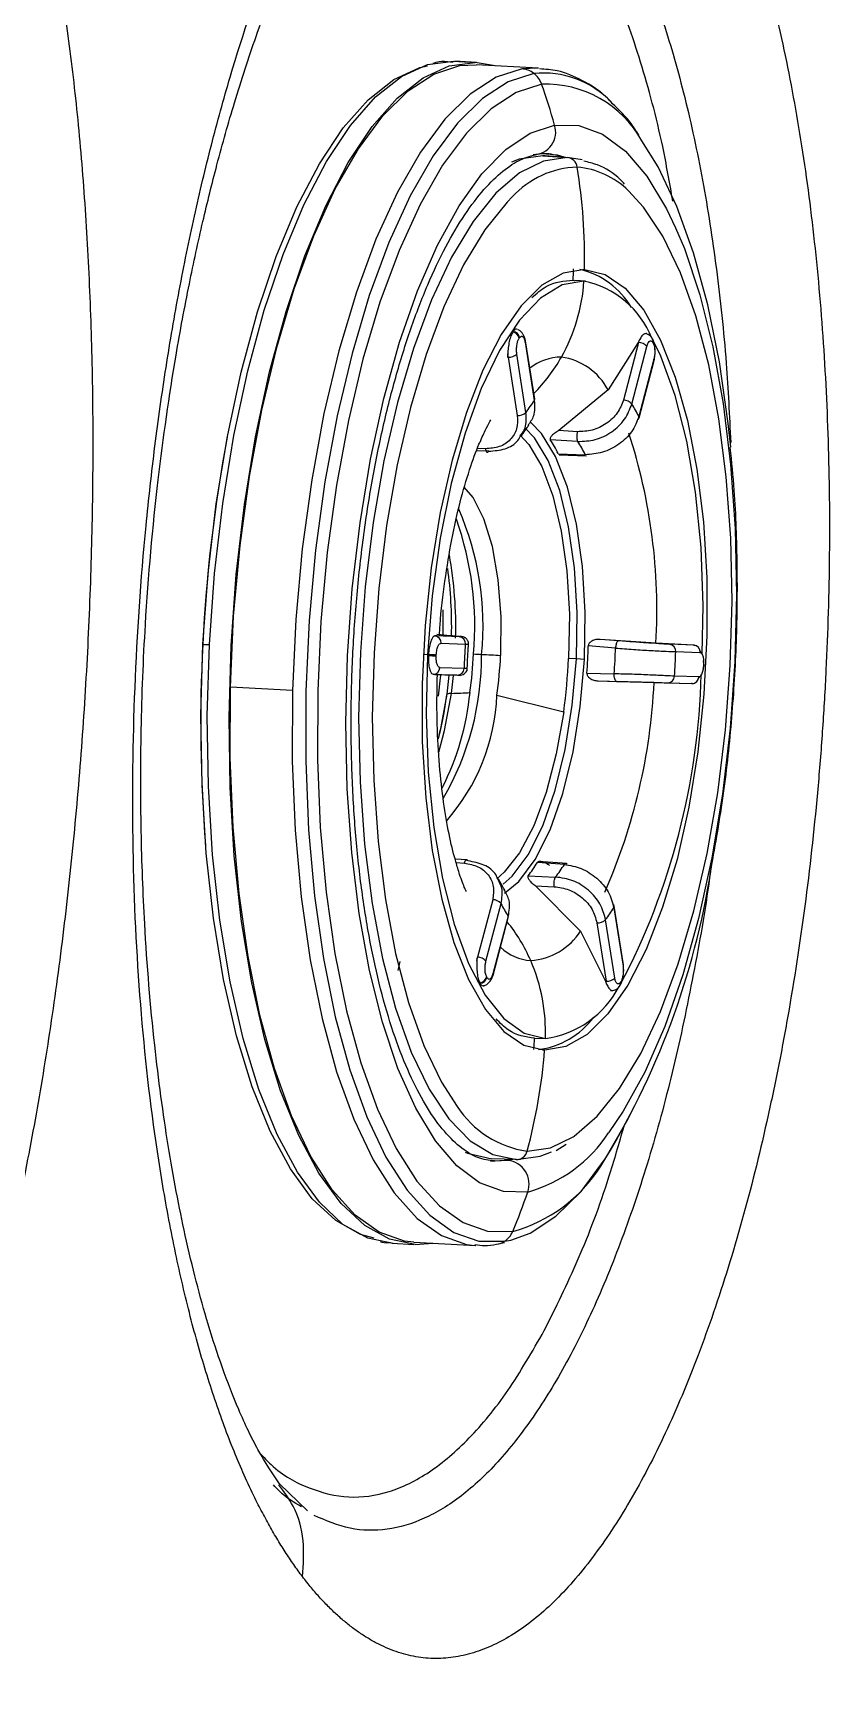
# Model space of a CAD drawing. Extents: x 525 to 609, y 649 to 778.
# Drawn here: x 535.144 to 536.49, y 695.633 to 698.448 of the extents above; entities that cross this region are included whole.
import ezdxf

# ---------------------------------------------------------------- set-up
doc = ezdxf.new("R2010")
doc.units = 0
doc.header["$MEASUREMENT"] = 0
doc.layers.add('1', color=4, linetype='Continuous')

# ---------------------------------------------------------------- blocks, each defined once
blk = doc.blocks.new('JETSETTER')
at = {"layer": '1', "color": 3, "linetype": 'Continuous', "lineweight": 25}
for p, q in [((10.7264, 29.2752), (10.7212, 29.2753)), ((10.7268, 29.2768), (10.7634, 29.2748)), ((10.7656, 29.2747), (10.729, 29.2767)), ((10.7377, 29.2694), (10.7654, 29.2708)), ((10.7972, 29.2692), (10.7634, 29.2748)), ((10.8704, 29.2653), (10.7654, 29.2708)), ((10.8704, 29.2653), (10.8427, 29.2638)), ((10.8818, 29.1167), (10.8779, 29.117)), ((10.8779, 29.117), (10.9192, 29.114)), ((10.9231, 29.1138), (10.8818, 29.1167)), ((10.9442, 29.1102), (10.9192, 29.114)), ((10.9291, 28.9067), (10.9319, 28.9058)), ((10.9502, 28.9052), (10.9319, 28.9065)), ((10.8273, 28.8193), (10.828, 28.8203)), ((10.8379, 28.8087), (10.8385, 28.8097)), ((10.8641, 28.7059), (10.8486, 28.8046)), ((11.0411, 28.8062), (11.0388, 28.8014)), ((11.0396, 28.8014), (11.0411, 28.8062)), ((11.0636, 28.8069), (11.0631, 28.808)), ((10.8185, 28.7823), (10.8184, 28.7768)), ((10.8184, 28.7768), (10.8192, 28.7768)), ((10.8192, 28.7768), (10.8185, 28.7823)), ((10.8192, 28.7768), (10.8347, 28.6781)), ((10.8494, 28.6833), (10.8339, 28.782)), ((10.8479, 28.8022), (10.8634, 28.7035)), ((11.0388, 28.8014), (10.9882, 28.7213)), ((11.0396, 28.8014), (11.0141, 28.7041)), ((11.0282, 28.6975), (11.0537, 28.7948)), ((11.0388, 28.8014), (11.0396, 28.8014)), ((11.0638, 28.8016), (11.0643, 28.8006)), ((11.0656, 28.7736), (11.0401, 28.6764)), ((11.0406, 28.674), (11.066, 28.7712)), ((10.9882, 28.7213), (10.9047, 28.6528)), ((10.9369, 28.6343), (10.8904, 28.6373)), ((10.9362, 28.6508), (10.9047, 28.6528)), ((10.7865, 28.6179), (10.7651, 28.6187)), ((10.7809, 28.6221), (10.7674, 28.6226)), ((10.9037, 28.6137), (10.9494, 28.612)), ((10.9055, 28.612), (10.9518, 28.6102)), ((10.7095, 28.3085), (10.7094, 28.3496)), ((10.6951, 28.3059), (10.6936, 28.3053)), ((10.6936, 28.3053), (10.6959, 28.3058)), ((10.6989, 28.3066), (10.6951, 28.3059)), ((10.6959, 28.3058), (10.6951, 28.3059)), ((10.7368, 28.3044), (10.6959, 28.3058)), ((11.0692, 28.2937), (10.9747, 28.3)), ((11.0059, 28.2975), (10.9747, 28.3)), ((10.683, 28.2737), (10.6757, 28.2741)), ((10.6845, 28.2727), (10.6846, 28.2747)), ((10.6977, 28.272), (10.6978, 28.2741)), ((10.706, 28.2935), (10.7469, 28.292)), ((10.7469, 28.292), (10.7519, 28.2919)), ((11.0007, 28.2852), (10.9547, 28.2889)), ((11.1326, 28.2901), (11.0692, 28.2937)), ((11.1333, 28.2901), (11.0924, 28.2916)), ((11.1025, 28.2792), (11.1434, 28.2777)), ((11.1355, 28.2894), (11.1326, 28.2901)), ((11.1326, 28.2901), (11.1333, 28.2901)), ((11.1333, 28.2901), (11.1355, 28.2894)), ((11.1457, 28.2762), (11.1431, 28.281)), ((10.6926, 28.2409), (10.6904, 28.2416)), ((10.6918, 28.2409), (10.6955, 28.2406)), ((10.6918, 28.2409), (10.6926, 28.2409)), ((10.6926, 28.2409), (10.7335, 28.2394)), ((10.7448, 28.2506), (10.7039, 28.2521)), ((10.7499, 28.2506), (10.7448, 28.2506)), ((10.9345, 28.2668), (10.9215, 28.2674)), ((10.9481, 28.2661), (10.9345, 28.2668)), ((10.9524, 28.2428), (10.9985, 28.2416)), ((11.1486, 28.2491), (11.1501, 28.2558)), ((11.1502, 28.2578), (11.1495, 28.2635)), ((11.1496, 28.2578), (11.1495, 28.2558)), ((11.1503, 28.2558), (11.1504, 28.2578)), ((10.4548, 28.2134), (10.3498, 28.219)), ((10.7161, 28.2074), (10.7198, 28.2392)), ((10.7233, 28.2086), (10.7269, 28.2391)), ((10.9711, 28.2298), (11.0658, 28.2271)), ((10.9711, 28.2298), (11.0024, 28.229)), ((11.0658, 28.2271), (11.1293, 28.2252)), ((11.0891, 28.2266), (11.13, 28.2251)), ((11.1413, 28.2364), (11.1004, 28.2378)), ((11.1293, 28.2252), (11.1322, 28.2256)), ((11.13, 28.2251), (11.1293, 28.2252)), ((11.1406, 28.2332), (11.1433, 28.2372)), ((10.8003, 28.2054), (10.9131, 28.1777)), ((10.7498, 27.9273), (10.7296, 27.9287)), ((10.7314, 27.9228), (10.7453, 27.9218)), ((10.9142, 27.9197), (10.8686, 27.9229)), ((10.9103, 27.9218), (10.8707, 27.9245)), ((10.9169, 27.9213), (10.9103, 27.9218)), ((10.853, 27.9003), (10.8994, 27.8984)), ((10.8656, 27.8833), (10.9417, 27.8069)), ((10.8656, 27.8833), (10.8971, 27.8821)), ((10.7931, 27.86), (10.7676, 27.7628)), ((10.7817, 27.7562), (10.8072, 27.8534)), ((10.9979, 27.8466), (11.0134, 27.7479)), ((11.0141, 27.7503), (10.9986, 27.849)), ((10.8191, 27.8323), (10.7936, 27.7351)), ((10.7941, 27.7327), (10.8195, 27.8299)), ((10.9692, 27.8212), (10.9847, 27.7225)), ((10.9994, 27.7277), (10.9839, 27.8263)), ((10.9417, 27.8069), (10.984, 27.7225)), ((10.7669, 27.7629), (10.7664, 27.7574)), ((10.7664, 27.7574), (10.7676, 27.7628)), ((10.7676, 27.7628), (10.7669, 27.7629)), ((10.6361, 27.7554), (10.6328, 27.7407)), ((10.7719, 27.7187), (10.7714, 27.7198)), ((10.7835, 27.7282), (10.783, 27.7293)), ((10.984, 27.7225), (10.9857, 27.7175)), ((10.9847, 27.7225), (10.984, 27.7225)), ((10.9857, 27.7175), (10.9847, 27.7225)), ((11.0075, 27.714), (11.0082, 27.715)), ((11.0095, 27.7211), (11.0088, 27.7201)), ((10.864, 27.6261), (10.8823, 27.6254)), ((10.881, 27.6058), (10.8781, 27.6059)), ((10.9002, 27.4366), (10.9172, 27.4469)), ((10.7896, 27.4185), (10.8133, 27.4198)), ((10.8331, 27.4209), (10.7917, 27.4223)), ((10.8188, 27.4195), (10.7964, 27.4182)), ((10.8133, 27.4198), (10.8212, 27.4213)), ((10.8188, 27.4195), (10.8133, 27.4198)), ((10.8271, 27.4211), (10.8188, 27.4195)), ((10.813, 27.2829), (10.8236, 27.285)), ((10.623, 27.2795), (10.6596, 27.2775)), ((10.6598, 27.2815), (10.7648, 27.2759)), ((10.6619, 27.2774), (10.6921, 27.2798)), ((10.7997, 27.2778), (10.813, 27.2809)), ((10.48, 26.8274), (10.4329, 26.873))]:
    blk.add_line(p, q, dxfattribs=at)
at = {"layer": '1', "color": 3, "linetype": 'Continuous', "lineweight": 25, "flags": 128}
for points in [[(10.3035, 28.2917), (10.3122, 28.4113), (10.326, 28.529), (10.3448, 28.643), (10.3682, 28.7517), (10.3958, 28.8535), (10.4274, 28.9469), (10.4624, 29.0306), (10.5004, 29.1033), (10.5407, 29.164), (10.5828, 29.2118), (10.626, 29.2459), (10.6698, 29.266), (10.6827, 29.2692)], [(10.3144, 28.2911), (10.3231, 28.4114), (10.3371, 28.5297), (10.3559, 28.6444), (10.3794, 28.7537), (10.4072, 28.8561), (10.439, 28.9501), (10.4742, 29.0342), (10.5124, 29.1074), (10.5529, 29.1684), (10.5952, 29.2165), (10.6388, 29.2509), (10.6828, 29.271), (10.7268, 29.2768)], [(10.6619, 27.2774), (10.6186, 27.2863), (10.5768, 27.3096), (10.5369, 27.3469), (10.4996, 27.3979), (10.4654, 27.4616), (10.4348, 27.5372), (10.4083, 27.6236), (10.3862, 27.7195), (10.3689, 27.8235), (10.3565, 27.9342), (10.3494, 28.0498), (10.3476, 28.1687), (10.351, 28.2891), (10.3598, 28.4094), (10.3737, 28.5278), (10.3925, 28.6424), (10.4161, 28.7518), (10.4439, 28.8542), (10.4757, 28.9481), (10.5109, 29.0323), (10.549, 29.1054), (10.5896, 29.1665), (10.6319, 29.2145), (10.6754, 29.2489), (10.7195, 29.2691), (10.7634, 29.2748)], [(10.3498, 28.219), (10.3554, 28.3391), (10.3663, 28.4583), (10.3822, 28.5749), (10.403, 28.6871), (10.4282, 28.7933), (10.4576, 28.892), (10.4908, 28.9816), (10.5271, 29.0611), (10.5662, 29.129), (10.6074, 29.1845), (10.6501, 29.2268), (10.6937, 29.2552), (10.7377, 29.2694)], [(10.8427, 29.2638), (10.7988, 29.2497), (10.7551, 29.2212), (10.7124, 29.179), (10.6712, 29.1234), (10.6321, 29.0555), (10.5958, 28.9761), (10.5627, 28.8864), (10.5333, 28.7877), (10.508, 28.6815), (10.4873, 28.5693), (10.4713, 28.4527), (10.4605, 28.3335), (10.4548, 28.2134)], [(10.8628, 29.2562), (10.8192, 29.2421), (10.7758, 29.2139), (10.7334, 29.1719), (10.6924, 29.1167), (10.6536, 29.0492), (10.6175, 28.9703), (10.5846, 28.8812), (10.5554, 28.7832), (10.5303, 28.6777), (10.5097, 28.5662), (10.4939, 28.4504), (10.4831, 28.332), (10.4775, 28.2127), (10.4771, 28.0942), (10.482, 27.9782), (10.4921, 27.8665), (10.5072, 27.7607), (10.5271, 27.6623), (10.5516, 27.5727), (10.5803, 27.4933), (10.6127, 27.4252), (10.6484, 27.3695), (10.6868, 27.3268), (10.7275, 27.2979), (10.7698, 27.2832), (10.813, 27.2829)], [(10.8759, 29.238), (10.833, 29.2242), (10.7904, 29.1965), (10.7487, 29.1552), (10.7085, 29.101), (10.6704, 29.0347), (10.6349, 28.9572), (10.6026, 28.8697), (10.5739, 28.7734), (10.5493, 28.6698), (10.529, 28.5603), (10.5135, 28.4465), (10.5029, 28.3302), (10.4974, 28.213), (10.497, 28.0966), (10.5018, 27.9826), (10.5117, 27.8729), (10.5265, 27.769), (10.5461, 27.6723), (10.5702, 27.5843), (10.5983, 27.5063), (10.6302, 27.4395), (10.6652, 27.3847), (10.703, 27.3428), (10.743, 27.3144), (10.7845, 27.3), (10.827, 27.2996)], [(10.8523, 27.3662), (10.8112, 27.3668), (10.7711, 27.3816), (10.7327, 27.4104), (10.6965, 27.4527), (10.6631, 27.5078), (10.6331, 27.575), (10.6068, 27.653), (10.5848, 27.7407), (10.5674, 27.8368), (10.5549, 27.9396), (10.5473, 28.0476), (10.545, 28.1591), (10.5478, 28.2723), (10.5559, 28.3854), (10.5689, 28.4967), (10.5868, 28.6043), (10.6092, 28.7067), (10.6358, 28.8021), (10.6662, 28.889), (10.6999, 28.9662), (10.7363, 29.0324), (10.775, 29.0865), (10.8152, 29.1277), (10.8563, 29.1553), (10.8978, 29.1689)], [(10.8978, 29.1689), (10.9389, 29.1683), (10.9789, 29.1535), (11.0174, 29.1247), (11.0536, 29.0824), (11.087, 29.0273), (11.1023, 28.9955)], [(11.1954, 28.6247), (11.1911, 28.6647), (11.1763, 28.7687), (11.1567, 28.8653), (11.1327, 28.9533), (11.1045, 29.0313), (11.0727, 29.0982), (11.0453, 29.1423)], [(10.9192, 29.114), (10.8788, 29.1082), (10.8384, 29.088), (10.7986, 29.0538), (10.7601, 29.0061), (10.7237, 28.9458), (10.6898, 28.8738), (10.6592, 28.7915), (10.6322, 28.7003), (10.6094, 28.6016), (10.5912, 28.4972), (10.5779, 28.3889), (10.5696, 28.2785), (10.5666, 28.1679), (10.5689, 28.059), (10.5765, 27.9537), (10.5892, 27.8537), (10.6068, 27.7609), (10.629, 27.6767), (10.6554, 27.6026), (10.6856, 27.5398), (10.7191, 27.4896), (10.7552, 27.4526), (10.7934, 27.4296), (10.8331, 27.4209)], [(10.8779, 29.117), (10.838, 29.1113), (10.8249, 29.1064)], [(10.884, 29.1206), (10.902, 29.1184), (10.9173, 29.1142)], [(10.929, 27.4595), (10.9307, 27.4607), (10.9698, 27.4943), (11.0075, 27.5411), (11.0434, 27.6003), (11.0766, 27.671), (11.1067, 27.7518), (11.1332, 27.8414), (11.1556, 27.9383), (11.1735, 28.0409), (11.1866, 28.1472), (11.1947, 28.2557), (11.1976, 28.3643), (11.1953, 28.4712), (11.1879, 28.5746), (11.1755, 28.6728), (11.1582, 28.764), (11.1364, 28.8467), (11.1104, 28.9195), (11.0808, 28.9811), (11.0479, 29.0304), (11.0225, 29.058)], [(10.8261, 29.0474), (10.8175, 29.0387), (10.7798, 28.9919), (10.7439, 28.9327), (10.7107, 28.862), (10.6806, 28.7812), (10.6541, 28.6916), (10.6317, 28.5947), (10.6138, 28.4922), (10.6007, 28.3858), (10.5926, 28.2774), (10.5897, 28.1687), (10.592, 28.0618), (10.5994, 27.9584), (10.6118, 27.8602), (10.6291, 27.769), (10.6509, 27.6863), (10.6769, 27.6135), (10.7065, 27.552), (10.7331, 27.5108)], [(11.1023, 28.9955), (11.117, 28.9602), (11.1432, 28.8821), (11.1652, 28.7944), (11.1827, 28.6983), (11.1952, 28.5955), (11.2027, 28.4875), (11.2051, 28.376), (11.2022, 28.2628), (11.1942, 28.1497), (11.1812, 28.0384), (11.1633, 27.9308), (11.1409, 27.8284), (11.1143, 27.733), (11.0839, 27.6461), (11.0502, 27.5689), (11.0138, 27.5027), (10.989, 27.4663)], [(10.9481, 28.925), (10.9121, 28.9189), (10.8762, 28.8983), (10.8411, 28.8634), (10.8077, 28.8153), (10.7767, 28.7548), (10.7487, 28.6834), (10.7245, 28.6027), (10.7045, 28.5144), (10.6892, 28.4206), (10.6789, 28.3233), (10.6739, 28.2247), (10.6742, 28.127), (10.68, 28.0324), (10.6909, 27.943), (10.7069, 27.8609), (10.7275, 27.7877), (10.7523, 27.7252), (10.7807, 27.6748), (10.8121, 27.6376), (10.8458, 27.6144), (10.881, 27.6058)], [(10.9481, 28.925), (10.9833, 28.9164), (11.017, 28.8932), (11.0484, 28.856), (11.0768, 28.8056), (11.1016, 28.7431), (11.1222, 28.6699), (11.1381, 28.5878), (11.1491, 28.4984), (11.1548, 28.4038), (11.1552, 28.3061), (11.1502, 28.2075), (11.1399, 28.1102), (11.1246, 28.0164), (11.1046, 27.9281), (11.0803, 27.8474), (11.0524, 27.776), (11.0214, 27.7155), (10.9879, 27.6674), (10.9529, 27.6325), (10.917, 27.6119), (10.881, 27.6058)], [(10.9473, 28.9054), (10.9107, 28.8988), (10.8741, 28.8766), (10.8386, 28.8394), (10.8049, 28.788), (10.7739, 28.7238), (10.7464, 28.6483), (10.7231, 28.5634), (10.7044, 28.4711), (10.691, 28.3737), (10.683, 28.2737)], [(11.1473, 28.2751), (11.1487, 28.3573), (11.1452, 28.4552), (11.136, 28.5485), (11.1213, 28.6348), (11.1016, 28.712), (11.0773, 28.7782), (11.0644, 28.8052)], [(10.9481, 28.2661), (10.9493, 28.3461), (10.9448, 28.4233), (10.9347, 28.4945), (10.9194, 28.5573), (10.8995, 28.609), (10.8758, 28.6477), (10.8575, 28.6663)], [(10.839, 28.6458), (10.8543, 28.6292), (10.8764, 28.5918), (10.8949, 28.5425), (10.9091, 28.483), (10.9185, 28.4156), (10.9227, 28.3428), (10.9215, 28.2674)], [(10.9345, 28.2668), (10.9357, 28.3451), (10.9313, 28.4206), (10.9214, 28.4903), (10.9064, 28.5517), (10.887, 28.6023), (10.8638, 28.6402), (10.8474, 28.6571)], [(10.8066, 28.2729), (10.8073, 28.3383), (10.8026, 28.4005), (10.7928, 28.4566), (10.7784, 28.5037), (10.7601, 28.5395), (10.745, 28.5572)], [(10.5926, 27.2881), (10.5696, 27.2946), (10.528, 27.3178), (10.4883, 27.3549), (10.4512, 27.4056), (10.4172, 27.4689), (10.3868, 27.5441), (10.3604, 27.63), (10.3385, 27.7254), (10.3212, 27.8288), (10.309, 27.9388), (10.3019, 28.0537), (10.3001, 28.1719), (10.3035, 28.2917)], [(10.3035, 28.2917), (10.3028, 28.2918), (10.3023, 28.2918), (10.302, 28.2918), (10.3019, 28.2918), (10.3019, 28.2918), (10.3021, 28.2918), (10.3026, 28.2918), (10.3032, 28.2918)], [(10.6252, 27.2794), (10.582, 27.2882), (10.5401, 27.3115), (10.5003, 27.3489), (10.463, 27.3998), (10.4288, 27.4636), (10.3982, 27.5392), (10.3717, 27.6256), (10.3496, 27.7215), (10.3322, 27.8255), (10.3199, 27.9361), (10.3127, 28.0517), (10.3109, 28.1706), (10.3144, 28.2911)], [(10.683, 28.2737), (10.6808, 28.1735), (10.6843, 28.0756), (10.6935, 27.9823), (10.7082, 27.896), (10.7279, 27.8188), (10.7522, 27.7525), (10.7806, 27.699), (10.8122, 27.6593), (10.8464, 27.6346), (10.8822, 27.6254)], [(10.8107, 27.8861), (10.8261, 27.8999), (10.8531, 27.936), (10.8776, 27.985), (10.8987, 28.0451), (10.9157, 28.1139), (10.9277, 28.1887), (10.9345, 28.2668)], [(10.8129, 27.8713), (10.8374, 27.8911), (10.8649, 27.9281), (10.89, 27.9782), (10.9116, 28.0396), (10.9289, 28.1099), (10.9412, 28.1864), (10.9481, 28.2661)], [(11.1496, 28.2578), (11.1501, 28.2578), (11.1504, 28.2578), (11.1502, 28.2578), (11.1502, 28.2578)], [(10.6598, 27.2815), (10.644, 27.2833), (10.6015, 27.2981), (10.5605, 27.3272), (10.5218, 27.3701), (10.4859, 27.4263), (10.4533, 27.4948), (10.4244, 27.5747), (10.3998, 27.6649), (10.3797, 27.7639), (10.3645, 27.8705), (10.3543, 27.9829), (10.3494, 28.0997), (10.3498, 28.219)], [(10.4548, 28.2134), (10.4544, 28.0941), (10.4594, 27.9774), (10.4695, 27.8649), (10.4847, 27.7584), (10.5048, 27.6593), (10.5294, 27.5692), (10.5583, 27.4892), (10.5909, 27.4207), (10.6268, 27.3646), (10.6656, 27.3217), (10.7065, 27.2926), (10.749, 27.2777), (10.7635, 27.276)], [(10.7017, 28.2039), (10.7052, 28.235), (10.7056, 28.2389)], [(10.7017, 28.1317), (10.7045, 28.1434), (10.7161, 28.2074)], [(10.7022, 28.1092), (10.7119, 28.1461), (10.7233, 28.2086)], [(10.9131, 28.1777), (10.9006, 28.1064), (10.8836, 28.0414), (10.8627, 27.985), (10.8387, 27.9394), (10.8125, 27.9064), (10.7999, 27.8956)], [(10.8236, 27.285), (10.8567, 27.2969), (10.9, 27.3252), (10.9425, 27.3672), (10.9834, 27.4223), (11.0222, 27.4898), (11.0283, 27.502)], [(10.8514, 27.4351), (10.891, 27.4408), (10.929, 27.4595)], [(10.7466, 27.4334), (10.7505, 27.4316), (10.7917, 27.4223)], [(10.8331, 27.4209), (10.8735, 27.4267), (10.8923, 27.4343)]]:
    blk.add_lwpolyline(points, dxfattribs=at)
at = {"layer": '1', "color": 3, "linetype": 'Continuous', "lineweight": 25}
for centre, radius, start, end in [((10.8406, 29.228), 0.0359, 51.7829, 86.6733), ((10.8785, 29.0973), 0.1596, 43.7626, 95.6583), ((10.8379, 29.2245), 0.0403, 19.5936, 51.8112), ((10.8825, 29.0518), 0.1863, 29.049, 92.0447), ((10.0002, 28.9223), 0.9308, 15.3608, 19.8243), ((10.8618, 29.1571), 0.0378, 269.7154, 18.0958), ((10.8736, 29.006), 0.115, 70.7556, 86.858), ((10.9173, 29.0953), 0.0188, 7.8403, 84.3973), ((10.9409, 28.9424), 0.1556, 91.8323, 137.5523), ((10.0191, 28.9466), 0.9292, 358.6715, 9.3712), ((10.9238, 28.9576), 0.1408, 45.4783, 85.0533), ((9.9965, 28.9472), 0.9335, 357.5099, 358.6986), ((10.9086, 28.7908), 0.1379, 30.5075, 76.6764), ((10.6456, 28.9249), 0.3024, 330.6861, 356.2918), ((10.9141, 28.7489), 0.1599, 22.0965, 78.0302), ((10.8245, 28.8059), 0.0137, 11.7748, 78.1681), ((10.8251, 28.8069), 0.0137, 11.7748, 78.1681), ((10.8457, 28.8041), 0.00291, 318.8042, 27.4769), ((11.0558, 28.8039), 0.00829, 343.6399, 37.3868), ((11.0562, 28.8029), 0.00849, 344.0943, 28.5363), ((10.8209, 28.7952), 0.0185, 264.5488, 314.3576), ((10.9102, 28.6896), 0.0873, 90.6684, 128.5059), ((10.6606, 28.9168), 0.2853, 315.0824, 330.6397), ((10.8945, 28.6721), 0.1058, 27.7502, 82.0221), ((11.0394, 28.7826), 0.0188, 40.4483, 89.4222), ((11.063, 28.7719), 0.0031, 346.9325, 33.3971), ((11.0896, 28.5316), 0.2841, 142.7708, 147.7327), ((10.8609, 28.7055), 0.00321, 321.4776, 7.4641), ((11.0139, 28.6854), 0.0188, 40.4487, 89.4178), ((10.7955, 28.5525), 0.2743, 26.8645, 31.9368), ((10.8364, 28.6965), 0.0185, 264.5521, 314.36), ((11.0372, 28.6748), 0.00329, 284.3222, 28.5043), ((12.8539, 28.1677), 2.5537, 169.3099, 177.2139), ((10.6968, 28.5127), 0.2303, 26.0327, 32.7721), ((10.7432, 28.5105), 0.2299, 26.2111, 32.5946), ((10.0905, 28.3482), 0.9801, 356.8115, 17.8502), ((10.2266, 28.3226), 0.5363, 354.9455, 19.6369), ((10.2858, 28.3232), 0.491, 354.3145, 23.591), ((10.0343, 28.3205), 0.6965, 358.4796, 10.1066), ((9.9873, 28.3215), 0.7365, 358.8344, 7.6686), ((10.6945, 28.2944), 0.0115, 355.2556, 83.3054), ((10.7355, 28.293), 0.0115, 355.234, 83.314), ((12.871, 28.1573), 2.5713, 177.0021, 184.5831), ((10.3754, 29.4709), 1.1814, 266.5091, 267.0374), ((10.7453, 29.4079), 1.1369, 266.9388, 267.6047), ((10.747, 29.4436), 1.1706, 266.9484, 267.5951), ((10.298, 28.271), 0.4763, 329.7704, 0.4346), ((12.1112, 28.2019), 1.3673, 176.222, 177.9575), ((9.9903, 28.3142), 0.7715, 352.2424, 357.1075), ((10.9844, 32.2456), 3.9766, 266.7776, 266.9725), ((11.1211, 34.8147), 6.5493, 266.96494, 267.24746), ((10.0099, 28.3131), 0.7977, 352.2415, 357.1119), ((9.8156, 28.3238), 1.1396, 355.9266, 358.249), ((9.8655, 28.3211), 1.1358, 355.9877, 358.1909), ((11.091, 28.2801), 0.0115, 355.2525, 83.2955), ((9.745, 28.3275), 1.3583, 356.2163, 357.9632), ((11.132, 28.2787), 0.0115, 355.2556, 83.3054), ((10.6924, 28.2523), 0.0114, 270.5905, 358.9887), ((10.7334, 28.2508), 0.0114, 270.5972, 358.9821), ((9.862, 28.3209), 1.0608, 352.2405, 357.1091), ((9.9628, 28.2692), 1.1831, 332.1827, 358.6214), ((11.15, 28.2612), 0.00546, 264.6199, 273.0281), ((10.0764, 28.2731), 0.9905, 336.1811, 357.3401), ((11.089, 28.238), 0.0114, 270.5823, 358.9851), ((11.1299, 28.2366), 0.0114, 270.5974, 358.97), ((10.2981, 28.2558), 0.459, 333.2237, 354.2842), ((10.459, 28.2194), 0.3416, 318.4907, 357.6624), ((10.7226, 28.191), 0.0176, 87.6161, 111.4695), ((10.7084, 28.8623), 0.6538, 271.3088, 274.0723), ((10.6648, 28.0476), 0.239, 321.9606, 328.5429), ((10.7109, 28.045), 0.2388, 322.1401, 328.3664), ((9.8343, 28.1195), 1.3441, 328.119, 351.0332), ((10.7929, 27.8413), 0.0188, 40.4347, 89.4358), ((11.0512, 27.9771), 0.2736, 206.8628, 211.9482), ((10.7567, 27.9989), 0.2853, 322.7852, 327.7274), ((10.9951, 27.8485), 0.00341, 326.1179, 69.6642), ((10.5941, 27.6428), 0.287, 23.4876, 38.8397), ((10.8165, 27.8306), 0.0031, 346.8463, 33.375), ((10.971, 27.8396), 0.0185, 264.5446, 314.3617), ((10.8497, 27.8668), 0.1098, 274.021, 326.9567), ((10.7674, 27.744), 0.0188, 40.4397, 89.4269), ((10.8628, 27.8384), 0.0814, 226.1205, 266.1748), ((10.7912, 27.7334), 0.00295, 328.9234, 34.122), ((10.5792, 27.6366), 0.3032, 357.8953, 23.4561), ((11.011, 27.7499), 0.00317, 321.155, 7.7868), ((10.77, 27.7333), 0.0136, 275.9123, 342.6425), ((10.7705, 27.7323), 0.0136, 275.9113, 342.64), ((10.8591, 27.7904), 0.1666, 277.9802, 332.5285), ((10.9865, 27.7409), 0.0185, 264.5521, 314.36), ((11.0006, 27.7186), 0.00829, 322.2663, 10.3495), ((11.0012, 27.7196), 0.00838, 326.1203, 10.1686), ((10.8521, 27.7452), 0.1396, 277.5382, 323.1251), ((9.9338, 27.6802), 0.9317, 355.4785, 356.6693), ((9.9558, 27.6785), 0.928, 344.7991, 355.5062), ((10.8759, 27.6038), 0.1704, 213.0775, 261.7336), ((10.7884, 27.5969), 0.2394, 285.4935, 326.9461), ((10.8332, 27.4396), 0.0187, 269.4846, 346.3424), ((10.8147, 27.3797), 0.04, 340.2306, 84.1711), ((10.7593, 27.5466), 0.2561, 285.3186, 327.6526), ((10.0157, 27.6464), 0.8823, 336.8576, 341.4859), ((10.7943, 27.3118), 0.0345, 285.3016, 302.9358), ((10.7926, 27.3141), 0.0373, 303.2187, 337.2128)]:
    blk.add_arc(centre, radius, start, end, dxfattribs=at)
for points, knots in [([(10.0305, 27.5467), (10.0217, 27.4943), (10.0028, 27.3918), (9.971, 27.2463), (9.9363, 27.1107), (9.8987, 26.9864), (9.8587, 26.8744), (9.8167, 26.7756), (9.773, 26.6911), (9.728, 26.622), (9.6821, 26.5684), (9.6358, 26.531), (9.5895, 26.5107), (9.5433, 26.5073), (9.4973, 26.5206), (9.4521, 26.5511), (9.4081, 26.5984), (9.3658, 26.6615), (9.3259, 26.7401), (9.2887, 26.8337), (9.2546, 26.9411), (9.2242, 27.0609), (9.198, 27.1924), (9.1762, 27.3343), (9.1592, 27.485), (9.1472, 27.643), (9.1405, 27.807), (9.1392, 27.9755), (9.1433, 28.1465), (9.1529, 28.3185), (9.1678, 28.4899), (9.1877, 28.6595), (9.2126, 28.8255), (9.2421, 28.9862), (9.2758, 29.14), (9.3133, 29.2854), (9.3539, 29.4209), (9.3972, 29.5452), (9.4426, 29.6571), (9.4897, 29.7556), (9.5377, 29.8399), (9.5862, 29.9088), (9.6345, 29.9616), (9.6824, 29.9984), (9.729, 30.0185), (9.7742, 30.0213), (9.8172, 30.0073), (9.8587, 29.9768), (9.898, 29.9298), (9.9349, 29.8666), (9.9692, 29.7883), (10.0005, 29.6956), (10.0285, 29.5888), (10.0532, 29.4693), (10.0742, 29.3385), (10.0912, 29.1973), (10.1042, 29.047), (10.1132, 28.8893), (10.1179, 28.7255), (10.1182, 28.5573), (10.1141, 28.386), (10.1059, 28.2139), (10.0933, 28.0421), (10.0765, 27.8723), (10.0557, 27.7061), (10.0393, 27.5989), (10.0305, 27.5467)], [0, 0, 0, 0, 0.015623, 0.031293, 0.04694, 0.062524, 0.078174, 0.093819, 0.109364, 0.125035, 0.140695, 0.156306, 0.171906, 0.187562, 0.203169, 0.218777, 0.234416, 0.250067, 0.265622, 0.281262, 0.296915, 0.312539, 0.328083, 0.343753, 0.3594, 0.374983, 0.390593, 0.406247, 0.421883, 0.437427, 0.453048, 0.468683, 0.484316, 0.499977, 0.515637, 0.531302, 0.546961, 0.562589, 0.57815, 0.593827, 0.609525, 0.625058, 0.640683, 0.656337, 0.671995, 0.687531, 0.70318, 0.718817, 0.734422, 0.750022, 0.765675, 0.781275, 0.796871, 0.812524, 0.82817, 0.843734, 0.85937, 0.875022, 0.890592, 0.906221, 0.921875, 0.937502, 0.953055, 0.968724, 0.984418, 1, 1, 1, 1]), ([(10.7746, 29.9504), (10.7774, 29.9516), (10.783, 29.9539), (10.7914, 29.9569), (10.7998, 29.9596), (10.8082, 29.9619), (10.8165, 29.9639), (10.8249, 29.9655), (10.8332, 29.9668), (10.85, 29.9686), (10.8749, 29.9688), (10.9188, 29.9614), (10.9724, 29.9381), (11.0342, 29.8875), (11.0925, 29.8158), (11.1467, 29.7231), (11.196, 29.6115), (11.2401, 29.4824), (11.2716, 29.3611), (11.2937, 29.2571), (11.3136, 29.1489), (11.3341, 29.0061), (11.3485, 28.8552), (11.3562, 28.7306), (11.3615, 28.6042), (11.3633, 28.4432), (11.3585, 28.2803), (11.3509, 28.1501), (11.3407, 28.0204), (11.3233, 27.8602), (11.2997, 27.7045), (11.2774, 27.5839), (11.2528, 27.4663), (11.2182, 27.3257), (11.1783, 27.1958), (11.1439, 27.099), (11.1078, 27.0075), (11.0598, 26.9034), (11.0085, 26.8147), (10.9659, 26.7533), (10.9334, 26.7123), (10.9003, 26.6766), (10.8669, 26.6463), (10.833, 26.6215), (10.799, 26.6021), (10.7647, 26.5881), (10.7307, 26.5798), (10.6968, 26.5771), (10.6632, 26.5801), (10.6298, 26.5888), (10.6022, 26.6008), (10.5804, 26.6132), (10.5643, 26.6238), (10.5484, 26.6357), (10.5327, 26.6491), (10.5171, 26.6637), (10.5018, 26.6798), (10.4866, 26.6972), (10.4767, 26.7099), (10.4718, 26.7163)], [0, 0, 0, 0, 0.003911, 0.00782, 0.011729, 0.015638, 0.019548, 0.023461, 0.027376, 0.031296, 0.04702, 0.062648, 0.094004, 0.125217, 0.156601, 0.187706, 0.219, 0.250212, 0.281398, 0.297035, 0.312705, 0.343816, 0.375097, 0.39073, 0.406402, 0.437585, 0.468792, 0.484447, 0.500096, 0.531293, 0.562487, 0.578161, 0.59379, 0.624954, 0.656185, 0.671853, 0.687486, 0.718609, 0.749887, 0.765534, 0.781185, 0.796768, 0.812351, 0.827925, 0.84362, 0.859252, 0.874912, 0.890373, 0.905899, 0.921542, 0.937354, 0.945187, 0.953006, 0.960817, 0.968627, 0.976443, 0.984273, 0.992123, 1, 1, 1, 1]), ([(10.4718, 26.7163), (10.4693, 26.7196), (10.4643, 26.7262), (10.457, 26.7365), (10.4497, 26.7472), (10.4425, 26.7582), (10.4353, 26.7695), (10.4282, 26.7811), (10.4211, 26.7932), (10.4142, 26.8055), (10.4073, 26.8182), (10.4004, 26.8312), (10.3836, 26.8645), (10.3577, 26.9214), (10.3251, 27.0086), (10.2953, 27.1041), (10.2687, 27.2075), (10.2455, 27.3177), (10.2193, 27.4727), (10.1958, 27.6803), (10.1829, 27.9448), (10.1861, 28.2181), (10.2017, 28.4469), (10.2218, 28.627), (10.2406, 28.76), (10.2629, 28.8899), (10.2885, 29.0155), (10.3173, 29.1361), (10.3596, 29.2893), (10.4075, 29.4305), (10.4599, 29.556), (10.5013, 29.6418), (10.5443, 29.7187), (10.5888, 29.7859), (10.6343, 29.8431), (10.6704, 29.8797), (10.6964, 29.902), (10.712, 29.9142), (10.7277, 29.9251), (10.7433, 29.9348), (10.759, 29.9434), (10.7694, 29.9481), (10.7746, 29.9504)], [0, 0, 0, 0, 0.005644, 0.011291, 0.016942, 0.022599, 0.028263, 0.033935, 0.039617, 0.045309, 0.051013, 0.056731, 0.062464, 0.093744, 0.124858, 0.156063, 0.187415, 0.21878, 0.249862, 0.312339, 0.374772, 0.437216, 0.499688, 0.530803, 0.562152, 0.593497, 0.624706, 0.655737, 0.687043, 0.749512, 0.780759, 0.812156, 0.84354, 0.874814, 0.906146, 0.937423, 0.947908, 0.95836, 0.968786, 0.979196, 0.989598, 1, 1, 1, 1]), ([(10.6408, 29.7455), (10.6618, 29.7525), (10.7038, 29.7665), (10.7662, 29.7623), (10.8271, 29.7395), (10.8858, 29.6967), (10.9413, 29.6349), (10.9931, 29.5549), (11.0403, 29.4578), (11.0823, 29.3448), (11.1187, 29.2174), (11.1488, 29.0775), (11.1722, 28.9267), (11.1883, 28.7779), (11.1931, 28.6774), (11.1953, 28.6324)], [0, 0, 0, 0, 0.078072, 0.156144, 0.234216, 0.312287, 0.390359, 0.468431, 0.546503, 0.624575, 0.702646, 0.780718, 0.85879, 0.936862, 1, 1, 1, 1]), ([(10.4329, 26.873), (10.4208, 26.8909), (10.398, 26.9246), (10.3653, 26.9932), (10.3371, 27.0652), (10.3054, 27.162), (10.2738, 27.2846), (10.2435, 27.4438), (10.2197, 27.6201), (10.2049, 27.7995), (10.1981, 27.9791), (10.1981, 28.1485), (10.206, 28.3479), (10.2249, 28.5617), (10.2525, 28.7535), (10.2793, 28.8976), (10.3026, 29.0049), (10.3281, 29.1074), (10.3579, 29.2128), (10.3945, 29.3249), (10.43, 29.4177), (10.4636, 29.4941), (10.4914, 29.5513), (10.5269, 29.6169), (10.5669, 29.6821), (10.587, 29.7079), (10.5979, 29.7218)], [0, 0, 0, 0, 0.043346, 0.081726, 0.115189, 0.144176, 0.197241, 0.244969, 0.294003, 0.349529, 0.390185, 0.433777, 0.47843, 0.540309, 0.595103, 0.627733, 0.6573, 0.685496, 0.7181, 0.755544, 0.79775, 0.820823, 0.847757, 0.879238, 0.93471, 1, 1, 1, 1]), ([(11.0976, 29.0406), (11.0921, 29.0717), (11.0772, 29.1559), (11.044, 29.2776), (10.9997, 29.4041), (10.9486, 29.5108), (10.8921, 29.5965), (10.831, 29.6598), (10.7663, 29.6993), (10.6992, 29.7152), (10.6309, 29.7041), (10.5826, 29.6856), (10.558, 29.6643), (10.5558, 29.6624)], [0, 0, 0, 0, 0.060371, 0.163624, 0.266877, 0.370129, 0.473381, 0.576634, 0.679887, 0.783139, 0.886391, 0.989644, 1, 1, 1, 1]), ([(10.7212, 29.2753), (10.715, 29.276), (10.7052, 29.2771), (10.6954, 29.274), (10.6918, 29.2728)], [0, 0, 0, 0, 0.629282, 1, 1, 1, 1]), ([(10.9952, 29.2054), (10.9929, 29.208), (10.9773, 29.2252), (10.9463, 29.2441), (10.907, 29.2617), (10.8822, 29.2631), (10.8721, 29.2637)], [0, 0, 0, 0, 0.067505, 0.447712, 0.773873, 1, 1, 1, 1]), ([(11.0399, 29.1524), (11.0362, 29.1582), (11.0227, 29.1795), (11.0068, 29.1944), (10.9952, 29.2054)], [0, 0, 0, 0, 0.269514, 1, 1, 1, 1]), ([(10.7959, 27.4186), (10.7867, 27.4197), (10.7693, 27.4219), (10.7409, 27.4387), (10.7118, 27.4661), (10.6828, 27.5063), (10.6555, 27.557), (10.6305, 27.6182), (10.6082, 27.6891), (10.5893, 27.7687), (10.574, 27.8559), (10.5628, 27.9493), (10.5558, 28.0476), (10.5532, 28.1493), (10.5551, 28.2527), (10.5615, 28.3564), (10.5722, 28.4589), (10.5872, 28.5585), (10.6061, 28.6539), (10.6286, 28.7435), (10.6544, 28.826), (10.6829, 28.9002), (10.7136, 28.9648), (10.7457, 29.0189), (10.7784, 29.0617), (10.8105, 29.0927), (10.8414, 29.1129), (10.8595, 29.1174), (10.8688, 29.1197)], [0, 0, 0, 0, 0.0418494, 0.0788489, 0.1183297, 0.1561843, 0.1938065, 0.2315565, 0.26957, 0.3078294, 0.3462822, 0.3848775, 0.4235737, 0.462338, 0.5011444, 0.5399714, 0.5787983, 0.6176012, 0.656359, 0.6950468, 0.7336336, 0.7720789, 0.8103316, 0.8483321, 0.8860312, 0.9234563, 0.9608407, 1, 1, 1, 1]), ([(10.8688, 29.1197), (10.8733, 29.1206), (10.8785, 29.1216), (10.8837, 29.1204), (10.8845, 29.1202)], [0, 0, 0, 0, 0.85605, 1, 1, 1, 1]), ([(11.0159, 29.0693), (11.0136, 29.0717), (10.9995, 29.0867), (10.9765, 29.1008), (10.9547, 29.1062), (10.947, 29.1081)], [0, 0, 0, 0, 0.109786, 0.683905, 1, 1, 1, 1]), ([(10.8592, 28.8775), (10.8672, 28.8844), (10.8903, 28.9043), (10.9138, 28.9057), (10.9291, 28.9067)], [0, 0, 0, 0, 0.346442, 1, 1, 1, 1]), ([(10.8273, 28.8193), (10.8261, 28.8173), (10.8237, 28.8131), (10.8211, 28.8035), (10.8192, 28.7928), (10.8188, 28.7858), (10.8185, 28.7823)], [0, 0, 0, 0, 0.247572, 0.500847, 0.753646, 1, 1, 1, 1]), ([(10.8352, 28.8237), (10.834, 28.824), (10.8317, 28.8247), (10.8292, 28.8218), (10.828, 28.8203)], [0, 0, 0, 0, 0.491583, 1, 1, 1, 1]), ([(10.8339, 28.782), (10.8336, 28.7847), (10.8331, 28.79), (10.834, 28.7983), (10.8356, 28.8048), (10.8371, 28.8074), (10.8379, 28.8087)], [0, 0, 0, 0, 0.279489, 0.558988, 0.779431, 1, 1, 1, 1]), ([(10.8438, 28.8158), (10.8434, 28.8164), (10.8419, 28.8191), (10.8392, 28.8216), (10.8368, 28.8226), (10.8361, 28.8229)], [0, 0, 0, 0, 0.1770243, 0.7463613, 1, 1, 1, 1]), ([(10.8385, 28.8097), (10.8396, 28.8108), (10.8416, 28.813), (10.8445, 28.8115), (10.8467, 28.8078), (10.8475, 28.804), (10.8479, 28.8022)], [0, 0, 0, 0, 0.279635, 0.559224, 0.779589, 1, 1, 1, 1]), ([(10.8483, 28.8052), (10.8477, 28.8075), (10.8467, 28.8114), (10.8446, 28.8145), (10.8438, 28.8158)], [0, 0, 0, 0, 0.585977, 1, 1, 1, 1]), ([(11.0539, 28.8157), (11.0539, 28.8158), (11.0527, 28.8171), (11.0497, 28.8163), (11.0453, 28.8134), (11.0425, 28.8086), (11.0411, 28.8062)], [0, 0, 0, 0, 0.006246, 0.340738, 0.674632, 1, 1, 1, 1]), ([(11.0537, 28.7948), (11.0544, 28.797), (11.0559, 28.8016), (11.0589, 28.8045), (11.0616, 28.8045), (11.0631, 28.8026), (11.0638, 28.8016)], [0, 0, 0, 0, 0.279475, 0.558972, 0.779407, 1, 1, 1, 1]), ([(11.0628, 28.8084), (11.0619, 28.8097), (11.06, 28.8123), (11.0569, 28.8148), (11.0548, 28.8155), (11.0539, 28.8157)], [0, 0, 0, 0, 0.37236, 0.751583, 1, 1, 1, 1]), ([(11.0659, 28.7718), (11.0662, 28.7728), (11.0668, 28.7754), (11.0675, 28.7816), (11.0676, 28.7904), (11.0665, 28.7986), (11.0651, 28.8038), (11.0642, 28.8057), (11.0637, 28.8066)], [0, 0, 0, 0, 0.089886, 0.222789, 0.486394, 0.753528, 0.890785, 1, 1, 1, 1]), ([(11.0643, 28.8006), (11.0651, 28.7988), (11.0666, 28.7952), (11.0673, 28.7874), (11.0669, 28.7798), (11.066, 28.7757), (11.0656, 28.7736)], [0, 0, 0, 0, 0.279646, 0.559215, 0.779574, 1, 1, 1, 1]), ([(10.8634, 28.7035), (10.8639, 28.6944), (10.8649, 28.6782), (10.8561, 28.6662), (10.8523, 28.6609)], [0, 0, 0, 0, 0.5633609, 1, 1, 1, 1]), ([(11.0141, 28.7041), (11.0112, 28.6967), (11.0054, 28.6817), (10.9859, 28.6637), (10.9616, 28.6517), (10.9447, 28.6511), (10.9362, 28.6508)], [0, 0, 0, 0, 0.249776, 0.500141, 0.750454, 1, 1, 1, 1]), ([(10.9369, 28.6343), (10.9468, 28.6347), (10.9667, 28.6354), (10.9952, 28.6496), (11.018, 28.6711), (11.0248, 28.6887), (11.0282, 28.6975)], [0, 0, 0, 0, 0.249973, 0.499971, 0.749964, 1, 1, 1, 1]), ([(10.773, 28.6362), (10.7764, 28.6439), (10.7831, 28.659), (10.7879, 28.6669), (10.7902, 28.6707)], [0, 0, 0, 0, 0.510104, 1, 1, 1, 1]), ([(10.8347, 28.6781), (10.8349, 28.6705), (10.8354, 28.6552), (10.8239, 28.6365), (10.8052, 28.6238), (10.789, 28.6226), (10.7809, 28.6221)], [0, 0, 0, 0, 0.249779, 0.500139, 0.750452, 1, 1, 1, 1]), ([(10.8407, 28.6448), (10.8435, 28.6488), (10.8511, 28.6597), (10.85, 28.6741), (10.8494, 28.6833)], [0, 0, 0, 0, 0.367707, 1, 1, 1, 1]), ([(11.0401, 28.6764), (11.0367, 28.6676), (11.0299, 28.65), (11.007, 28.6285), (10.9788, 28.614), (10.9592, 28.6127), (10.9494, 28.612)], [0, 0, 0, 0, 0.250027, 0.500026, 0.750017, 1, 1, 1, 1]), ([(10.7032, 28.3064), (10.7035, 28.3124), (10.7052, 28.3436), (10.7121, 28.3989), (10.7234, 28.469), (10.7378, 28.5328), (10.7536, 28.5866), (10.766, 28.6212), (10.772, 28.634), (10.773, 28.6362)], [0, 0, 0, 0, 0.045227, 0.235555, 0.424227, 0.609721, 0.790365, 0.964386, 1, 1, 1, 1]), ([(10.7865, 28.6179), (10.7959, 28.6186), (10.8147, 28.6202), (10.8339, 28.6312), (10.8392, 28.6417), (10.8407, 28.6448)], [0, 0, 0, 0, 0.413465, 0.826979, 1, 1, 1, 1]), ([(10.8411, 28.6427), (10.8446, 28.648), (10.849, 28.6548), (10.8531, 28.6601), (10.854, 28.6613)], [0, 0, 0, 0, 0.779926, 1, 1, 1, 1]), ([(10.9047, 28.6528), (10.9025, 28.6515), (10.8983, 28.6488), (10.894, 28.645), (10.8915, 28.6421), (10.8903, 28.6402), (10.8899, 28.6386), (10.8903, 28.6377), (10.8904, 28.6373)], [0, 0, 0, 0, 0.298294, 0.575126, 0.701533, 0.809442, 0.905758, 1, 1, 1, 1]), ([(10.9353, 28.6449), (10.9353, 28.6438), (10.9352, 28.6415), (10.9355, 28.6385), (10.9361, 28.6359), (10.9366, 28.6348), (10.9369, 28.6343)], [0, 0, 0, 0, 0.259434, 0.518959, 0.7685, 1, 1, 1, 1]), ([(10.9362, 28.6508), (10.936, 28.6499), (10.9356, 28.648), (10.9354, 28.646), (10.9353, 28.6449)], [0, 0, 0, 0, 0.481481, 1, 1, 1, 1]), ([(10.7809, 28.6221), (10.7811, 28.6212), (10.7814, 28.6195), (10.782, 28.6183), (10.7823, 28.6177)], [0, 0, 0, 0, 0.481478, 1, 1, 1, 1]), ([(10.7823, 28.6177), (10.7826, 28.6172), (10.7832, 28.6162), (10.7844, 28.6159), (10.7855, 28.6164), (10.7862, 28.6174), (10.7865, 28.6179)], [0, 0, 0, 0, 0.259402, 0.5188909, 0.7685383, 1, 1, 1, 1]), ([(11.1623, 27.9118), (11.1698, 27.9543), (11.1845, 28.0386), (11.1982, 28.1675), (11.2061, 28.2961), (11.2072, 28.4246), (11.2037, 28.5345), (11.197, 28.6001), (11.1946, 28.6241)], [0, 0, 0, 0, 0.182554, 0.362145, 0.53972, 0.7175, 0.897125, 1, 1, 1, 1]), ([(10.6936, 28.3053), (10.6927, 28.3043), (10.6908, 28.3022), (10.6879, 28.2949), (10.6856, 28.2855), (10.685, 28.2783), (10.6846, 28.2747)], [0, 0, 0, 0, 0.246593, 0.499397, 0.752585, 1, 1, 1, 1]), ([(10.6989, 28.3085), (10.7066, 28.3079), (10.7222, 28.3066), (10.7372, 28.3051), (10.7435, 28.3042), (10.739, 28.3043), (10.7368, 28.3044)], [0, 0, 0, 0, 0.24982, 0.500219, 0.750494, 1, 1, 1, 1]), ([(10.7521, 28.2917), (10.7521, 28.2925), (10.7522, 28.2939), (10.7516, 28.2961), (10.7507, 28.2982), (10.7496, 28.2999), (10.7486, 28.301), (10.7475, 28.302), (10.7453, 28.3035), (10.7422, 28.3045), (10.7392, 28.3047), (10.7371, 28.3049)], [0, 0, 0, 0, 0.067054, 0.133512, 0.196278, 0.254542, 0.282895, 0.311819, 0.375509, 0.559787, 1, 1, 1, 1]), ([(10.75, 28.2465), (10.7505, 28.2593), (10.7512, 28.2759), (10.7523, 28.2923), (10.7525, 28.296)], [0, 0, 0, 0, 0.779446, 1, 1, 1, 1]), ([(10.9747, 28.3), (10.9723, 28.3), (10.9675, 28.3), (10.962, 28.2979), (10.9583, 28.2956), (10.9563, 28.2936), (10.955, 28.2914), (10.9548, 28.2897), (10.9547, 28.2889)], [0, 0, 0, 0, 0.298973, 0.576228, 0.702232, 0.809868, 0.905997, 1, 1, 1, 1]), ([(11.0037, 28.296), (11.0033, 28.2954), (11.0025, 28.2941), (11.0016, 28.2913), (11.001, 28.2883), (11.0008, 28.2862), (11.0007, 28.2852)], [0, 0, 0, 0, 0.2594, 0.51891, 0.768461, 1, 1, 1, 1]), ([(11.0059, 28.2975), (11.0055, 28.2974), (11.0048, 28.2973), (11.004, 28.2964), (11.0037, 28.296)], [0, 0, 0, 0, 0.481457, 1, 1, 1, 1]), ([(11.0924, 28.2916), (11.0883, 28.2917), (11.0801, 28.2921), (11.0577, 28.2936), (11.0315, 28.2955), (11.0144, 28.2968), (11.0059, 28.2975)], [0, 0, 0, 0, 0.249774, 0.500148, 0.750447, 1, 1, 1, 1]), ([(10.6845, 28.2727), (10.6845, 28.2691), (10.6844, 28.2619), (10.6857, 28.2523), (10.6879, 28.2449), (10.6896, 28.2427), (10.6904, 28.2416)], [0, 0, 0, 0, 0.2475649, 0.5008336, 0.7536637, 1, 1, 1, 1]), ([(10.7039, 28.2521), (10.7028, 28.2525), (10.7008, 28.2533), (10.6987, 28.2587), (10.6976, 28.2652), (10.6977, 28.2698), (10.6977, 28.272)], [0, 0, 0, 0, 0.279479, 0.559, 0.779413, 1, 1, 1, 1]), ([(10.6978, 28.2741), (10.6981, 28.277), (10.6987, 28.2827), (10.7009, 28.2891), (10.7035, 28.2929), (10.7051, 28.2933), (10.706, 28.2935)], [0, 0, 0, 0, 0.279661, 0.559219, 0.779576, 1, 1, 1, 1]), ([(11.0007, 28.2852), (11.0108, 28.2844), (11.0308, 28.2827), (11.0616, 28.281), (11.088, 28.2797), (11.0977, 28.2794), (11.1025, 28.2792)], [0, 0, 0, 0, 0.249981, 0.499969, 0.749965, 1, 1, 1, 1]), ([(11.1434, 28.2777), (11.1445, 28.2773), (11.1465, 28.2765), (11.1486, 28.2711), (11.1497, 28.2646), (11.1496, 28.2601), (11.1496, 28.2578)], [0, 0, 0, 0, 0.2794799, 0.559014, 0.7794171, 1, 1, 1, 1]), ([(10.7335, 28.2394), (10.7357, 28.2393), (10.7402, 28.2391), (10.7338, 28.2392), (10.7188, 28.2395), (10.7032, 28.2399), (10.6954, 28.2401)], [0, 0, 0, 0, 0.249771, 0.500141, 0.750438, 1, 1, 1, 1]), ([(10.731, 27.924), (10.7297, 27.9284), (10.7247, 27.9449), (10.7164, 27.9837), (10.7077, 28.0392), (10.7015, 28.1039), (10.6983, 28.1717), (10.6992, 28.2184), (10.6997, 28.2405)], [0, 0, 0, 0, 0.065137, 0.24139, 0.42729, 0.620836, 0.819929, 1, 1, 1, 1]), ([(10.7369, 28.2396), (10.7375, 28.2396), (10.7399, 28.2395), (10.7428, 28.2404), (10.7468, 28.2427), (10.7495, 28.2465), (10.7499, 28.2494), (10.75, 28.2507)], [0, 0, 0, 0, 0.108842, 0.39671, 0.62804, 0.82517, 1, 1, 1, 1]), ([(10.9524, 28.2428), (10.9524, 28.242), (10.9524, 28.2404), (10.9535, 28.238), (10.9553, 28.2358), (10.9587, 28.2331), (10.964, 28.2305), (10.9687, 28.2301), (10.9711, 28.2298)], [0, 0, 0, 0, 0.094017, 0.190098, 0.297758, 0.42372, 0.701061, 1, 1, 1, 1]), ([(11.1004, 28.2378), (11.0956, 28.238), (11.0859, 28.2384), (11.0595, 28.2397), (11.0287, 28.241), (11.0086, 28.2414), (10.9985, 28.2416)], [0, 0, 0, 0, 0.250033, 0.500026, 0.750019, 1, 1, 1, 1]), ([(11.0024, 28.229), (11.0021, 28.2291), (11.0016, 28.2293), (11.0005, 28.2304), (10.9994, 28.2328), (10.9987, 28.2362), (10.9985, 28.2393), (10.9985, 28.2408), (10.9985, 28.2416)], [0, 0, 0, 0, 0.1247551, 0.2493261, 0.5000127, 0.7506556, 0.8752769, 1, 1, 1, 1]), ([(11.1495, 28.2558), (11.1492, 28.2529), (11.1486, 28.2471), (11.1464, 28.2407), (11.1438, 28.237), (11.1422, 28.2366), (11.1413, 28.2364)], [0, 0, 0, 0, 0.2796537, 0.5592502, 0.7795739, 1, 1, 1, 1]), ([(11.0024, 28.229), (11.011, 28.2288), (11.0281, 28.2284), (11.0543, 28.2277), (11.0768, 28.227), (11.085, 28.2267), (11.0891, 28.2266)], [0, 0, 0, 0, 0.249802, 0.500215, 0.75049, 1, 1, 1, 1]), ([(10.7153, 28.2064), (10.7138, 28.1961), (10.71, 28.1701), (10.7043, 28.1464), (10.7008, 28.1322)], [0, 0, 0, 0, 0.39713, 1, 1, 1, 1]), ([(11.1626, 27.9219), (11.1625, 27.9206), (11.1559, 27.863), (11.1365, 27.753), (11.1044, 27.5951), (11.0655, 27.4469), (11.0213, 27.3097), (10.9721, 27.1856), (10.9187, 27.0762), (10.8617, 26.983), (10.802, 26.9072), (10.7404, 26.8498), (10.6776, 26.8116), (10.6146, 26.7935), (10.552, 26.7939), (10.5116, 26.8111), (10.4914, 26.8196)], [0, 0, 0, 0, 0.001711, 0.078503, 0.155294, 0.232085, 0.308877, 0.385668, 0.46246, 0.539251, 0.616042, 0.692834, 0.769626, 0.846417, 0.923208, 1, 1, 1, 1]), ([(10.7486, 27.8742), (10.7478, 27.8757), (10.745, 27.8814), (10.7383, 27.8982), (10.7331, 27.9167), (10.731, 27.924)], [0, 0, 0, 0, 0.189347, 0.680903, 1, 1, 1, 1]), ([(10.7453, 27.9218), (10.7455, 27.9225), (10.7459, 27.9237), (10.7469, 27.9257), (10.7482, 27.9273), (10.7496, 27.9275), (10.7506, 27.9268), (10.7511, 27.926), (10.7513, 27.9256)], [0, 0, 0, 0, 0.124717, 0.249333, 0.50001, 0.750681, 0.875297, 1, 1, 1, 1]), ([(10.7453, 27.9218), (10.7533, 27.9204), (10.7694, 27.9175), (10.7866, 27.9028), (10.7962, 27.8828), (10.7941, 27.8676), (10.7931, 27.86)], [0, 0, 0, 0, 0.2498274, 0.5002232, 0.7504975, 1, 1, 1, 1]), ([(10.8027, 27.8923), (10.8014, 27.8958), (10.7972, 27.9071), (10.7792, 27.9204), (10.7606, 27.9239), (10.7513, 27.9256)], [0, 0, 0, 0, 0.18171, 0.590852, 1, 1, 1, 1]), ([(10.8894, 27.9176), (10.8873, 27.9191), (10.8832, 27.9219), (10.8777, 27.9239), (10.8738, 27.9246), (10.8714, 27.9246), (10.8696, 27.9241), (10.8689, 27.9233), (10.8686, 27.9229)], [0, 0, 0, 0, 0.298262, 0.575072, 0.701508, 0.809442, 0.905715, 1, 1, 1, 1]), ([(10.919, 27.9199), (10.9186, 27.9204), (10.9179, 27.9214), (10.9166, 27.9217), (10.9154, 27.9212), (10.9146, 27.9202), (10.9142, 27.9197)], [0, 0, 0, 0, 0.259423, 0.518936, 0.768411, 1, 1, 1, 1]), ([(10.9142, 27.9197), (10.9239, 27.918), (10.9432, 27.9146), (10.9699, 27.8973), (10.9904, 27.8737), (10.9954, 27.8556), (10.9979, 27.8466)], [0, 0, 0, 0, 0.249982, 0.499973, 0.749974, 1, 1, 1, 1]), ([(10.8072, 27.8534), (10.8088, 27.8625), (10.8113, 27.8767), (10.805, 27.8882), (10.8027, 27.8923)], [0, 0, 0, 0, 0.64273, 1, 1, 1, 1]), ([(10.8136, 27.8762), (10.8109, 27.8807), (10.8073, 27.8865), (10.8037, 27.8938), (10.8029, 27.8954)], [0, 0, 0, 0, 0.7788974, 1, 1, 1, 1]), ([(10.8121, 27.8769), (10.8155, 27.871), (10.8231, 27.8577), (10.8205, 27.8413), (10.8191, 27.8323)], [0, 0, 0, 0, 0.44717, 1, 1, 1, 1]), ([(10.853, 27.9003), (10.8527, 27.8999), (10.8523, 27.8991), (10.8526, 27.8974), (10.8535, 27.8954), (10.8557, 27.8922), (10.8596, 27.8879), (10.8636, 27.8849), (10.8656, 27.8833)], [0, 0, 0, 0, 0.094238, 0.190506, 0.298279, 0.424529, 0.701621, 1, 1, 1, 1]), ([(10.8971, 27.8821), (10.897, 27.8828), (10.8969, 27.8842), (10.8968, 27.8873), (10.8971, 27.8913), (10.8979, 27.8949), (10.8987, 27.8972), (10.8992, 27.898), (10.8994, 27.8984)], [0, 0, 0, 0, 0.1247223, 0.2493396, 0.4999924, 0.7506575, 0.875245, 1, 1, 1, 1]), ([(10.8971, 27.8821), (10.9055, 27.8809), (10.9223, 27.8784), (10.9452, 27.8641), (10.9628, 27.8442), (10.9671, 27.8288), (10.9692, 27.8212)], [0, 0, 0, 0, 0.249811, 0.500226, 0.750502, 1, 1, 1, 1]), ([(10.9839, 27.8263), (10.9814, 27.8354), (10.9764, 27.8535), (10.9559, 27.8771), (10.9291, 27.8942), (10.9093, 27.897), (10.8994, 27.8984)], [0, 0, 0, 0, 0.250033, 0.500027, 0.750027, 1, 1, 1, 1]), ([(10.7664, 27.7573), (10.7663, 27.7539), (10.7661, 27.7468), (10.7668, 27.736), (10.7685, 27.7262), (10.7704, 27.7219), (10.7714, 27.7198)], [0, 0, 0, 0, 0.246633, 0.499521, 0.752673, 1, 1, 1, 1]), ([(10.783, 27.7293), (10.7822, 27.7311), (10.7807, 27.7347), (10.78, 27.7425), (10.7804, 27.75), (10.7813, 27.7542), (10.7817, 27.7562)], [0, 0, 0, 0, 0.279651, 0.559229, 0.779581, 1, 1, 1, 1]), ([(10.7936, 27.7351), (10.7929, 27.7328), (10.7914, 27.7282), (10.7884, 27.7253), (10.7857, 27.7254), (10.7843, 27.7273), (10.7835, 27.7282)], [0, 0, 0, 0, 0.279493, 0.558987, 0.779392, 1, 1, 1, 1]), ([(11.0087, 27.716), (11.0091, 27.7166), (11.01, 27.7182), (11.0118, 27.723), (11.0138, 27.731), (11.0145, 27.7397), (11.0144, 27.7459), (11.0141, 27.7485), (11.014, 27.7495)], [0, 0, 0, 0, 0.0794927, 0.2213607, 0.4975795, 0.7702404, 0.9076847, 1, 1, 1, 1]), ([(11.0134, 27.7479), (11.0137, 27.7452), (11.0142, 27.7398), (11.0133, 27.7316), (11.0117, 27.725), (11.0102, 27.7224), (11.0095, 27.7211)], [0, 0, 0, 0, 0.279485, 0.559, 0.779406, 1, 1, 1, 1]), ([(10.7719, 27.7187), (10.773, 27.7172), (10.7752, 27.7141), (10.7776, 27.7146), (10.7788, 27.7148)], [0, 0, 0, 0, 0.511998, 1, 1, 1, 1]), ([(10.7768, 27.7145), (10.7785, 27.715), (10.782, 27.7159), (10.7868, 27.7198), (10.791, 27.7252), (10.7928, 27.7297), (10.7937, 27.7319)], [0, 0, 0, 0, 0.257868, 0.513067, 0.761262, 1, 1, 1, 1]), ([(10.9857, 27.7175), (10.9869, 27.715), (10.9892, 27.71), (10.992, 27.7081), (10.9933, 27.7071)], [0, 0, 0, 0, 0.493816, 1, 1, 1, 1]), ([(10.9922, 27.7068), (10.9935, 27.7067), (10.9961, 27.7064), (11.0002, 27.7075), (11.004, 27.7098), (11.0061, 27.7123), (11.0072, 27.7136)], [0, 0, 0, 0, 0.251412, 0.503789, 0.754286, 1, 1, 1, 1]), ([(11.0088, 27.7201), (11.0077, 27.719), (11.0057, 27.7169), (11.0028, 27.7183), (11.0006, 27.7221), (10.9998, 27.7258), (10.9994, 27.7277)], [0, 0, 0, 0, 0.279655, 0.559236, 0.779595, 1, 1, 1, 1]), ([(10.864, 27.6261), (10.8488, 27.628), (10.8261, 27.6309), (10.8057, 27.6518), (10.7989, 27.6587)], [0, 0, 0, 0, 0.670353, 1, 1, 1, 1]), ([(10.8803, 27.1321), (10.8998, 27.1713), (10.9386, 27.2496), (10.9836, 27.3675), (11.0068, 27.4485), (11.0151, 27.4775)], [0, 0, 0, 0, 0.390907, 0.781813, 1, 1, 1, 1]), ([(10.6031, 27.2823), (10.6041, 27.282), (10.6098, 27.28), (10.6157, 27.2805), (10.6207, 27.281)], [0, 0, 0, 0, 0.168619, 1, 1, 1, 1]), ([(10.7632, 27.2775), (10.7685, 27.2767), (10.7806, 27.2749), (10.7929, 27.2767), (10.7997, 27.2778)], [0, 0, 0, 0, 0.439269, 1, 1, 1, 1]), ([(10.4004, 26.9246), (10.4064, 26.9181), (10.4326, 26.8898), (10.4828, 26.8634), (10.5497, 26.8466), (10.6181, 26.8562), (10.6866, 26.8896), (10.7539, 26.9472), (10.8194, 27.0263), (10.86, 27.0968), (10.8803, 27.1321)], [0, 0, 0, 0, 0.040691, 0.177736, 0.31478, 0.451824, 0.588868, 0.725912, 0.862956, 1, 1, 1, 1]), ([(10.4701, 26.8345), (10.4574, 26.8417), (10.4411, 26.8508), (10.426, 26.8678), (10.4227, 26.8715)], [0, 0, 0, 0, 0.7806371, 1, 1, 1, 1]), ([(10.4718, 26.7163), (10.4732, 26.7366), (10.476, 26.7781), (10.4613, 26.8322), (10.4405, 26.8598), (10.4318, 26.8714)], [0, 0, 0, 0, 0.358223, 0.730074, 1, 1, 1, 1])]:
    blk.add_open_spline(points, degree=3, knots=knots, dxfattribs=at)

msp = doc.modelspace()

# ---------------------------------------------------------------- block references
at = {"layer": '1'}
msp.add_blockref('JETSETTER', (525.1273, 669.1243), dxfattribs=at)

doc.saveas('drawing.dxf')
